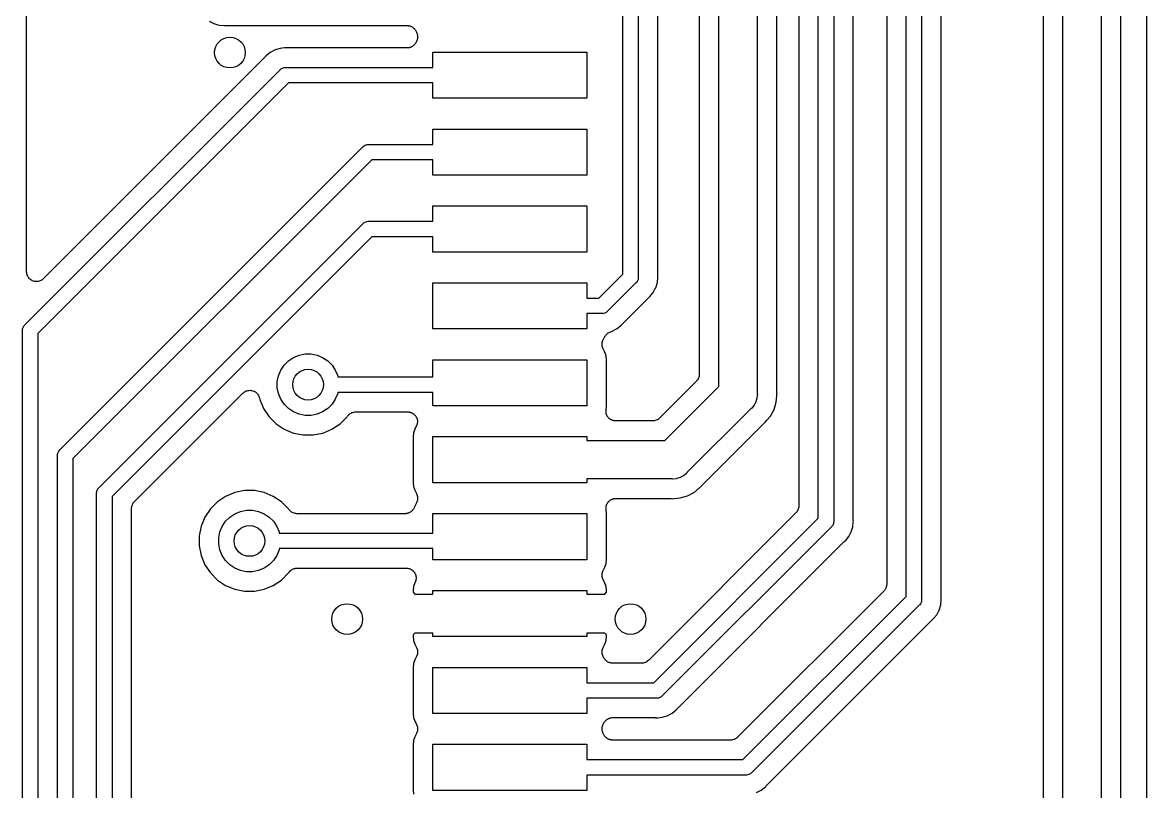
# Model space of a CAD drawing. Extents: x 49 to 143, y -158 to -38.
# Drawn here: x 128.24 to 142.85, y -102.06 to -92.06 of the extents above; entities that cross this region are included whole.
import ezdxf

# ---------------------------------------------------------------- set-up
doc = ezdxf.new("R2010")
doc.units = 0
doc.layers.add('BLACK', color=7, linetype='CONTINUOUS')

msp = doc.modelspace()

# ---------------------------------------------------------------- linework, layer by layer
at = {"layer": 'BLACK', "linetype": 'CONTINUOUS'}
for p, q in [((142.85, -38.2393), (142.85, -147.177)), ((142.261, -68.7447), (142.261, -126.15)), ((142.515, -126.131), (142.515, -68.7634)), ((141.761, -126.058), (141.761, -68.836)), ((141.507, -68.9938), (141.507, -116.2)), ((139.927, -73.0172), (139.927, -99.5631)), ((140.181, -99.5444), (140.181, -73.0359)), ((139.727, -99.5266), (139.727, -73.0537)), ((139.473, -73.2115), (139.473, -99.3688)), ((138.784, -76.9669), (138.784, -98.5471)), ((139.038, -98.5284), (139.038, -76.9856)), ((138.584, -98.5106), (138.584, -77.0034)), ((138.33, -77.1612), (138.33, -98.3528)), ((137.791, -77.5585), (137.791, -96.8887)), ((137.291, -96.7974), (137.291, -77.6498)), ((138.045, -96.87), (138.045, -77.5772)), ((137.037, -77.8076), (137.037, -96.6396)), ((136.244, -82.8089), (136.244, -95.3721)), ((136.498, -95.3534), (136.498, -82.8276)), ((136.044, -95.3356), (136.044, -82.8454)), ((128.295, -95.3068), (128.295, -89.9862)), ((130.668, -92.0458), (130.73, -92.0786)), ((130.73, -92.0786), (130.781, -92.0942)), ((130.781, -92.0942), (130.781, -92.0942)), ((130.781, -92.0942), (130.797, -92.0989)), ((130.797, -92.0989), (130.866, -92.1057)), ((130.866, -92.1057), (130.877, -92.1046)), ((130.877, -92.1046), (130.879, -92.1044)), ((130.879, -92.1044), (130.884, -92.1045)), ((130.884, -92.1045), (130.89, -92.104)), ((130.89, -92.104), (133.24, -92.104)), ((133.24, -92.104), (133.242, -92.104)), ((133.242, -92.104), (133.247, -92.1046)), ((133.247, -92.1046), (133.253, -92.1047)), ((133.253, -92.1047), (133.259, -92.106)), ((133.259, -92.106), (133.266, -92.1068)), ((133.266, -92.1068), (133.272, -92.1085)), ((133.272, -92.1085), (133.277, -92.1096)), ((133.277, -92.1096), (133.283, -92.1122)), ((133.283, -92.1122), (133.29, -92.1143)), ((133.29, -92.1143), (133.295, -92.117)), ((133.295, -92.117), (133.3, -92.1192)), ((133.3, -92.1192), (133.306, -92.1229)), ((133.306, -92.1229), (133.311, -92.1262)), ((133.311, -92.1262), (133.316, -92.1298)), ((133.316, -92.1298), (133.32, -92.133)), ((133.32, -92.133), (133.325, -92.1378)), ((133.325, -92.1378), (133.33, -92.1421)), ((133.33, -92.1421), (133.334, -92.1465)), ((133.334, -92.1465), (133.338, -92.1505)), ((133.338, -92.1505), (133.342, -92.1562)), ((133.342, -92.1562), (133.346, -92.1615)), ((133.346, -92.1615), (133.349, -92.1665)), ((133.349, -92.1665), (133.352, -92.1711)), ((133.352, -92.1711), (133.362, -92.1901)), ((133.362, -92.3099), (133.352, -92.3289)), ((133.362, -92.1901), (133.362, -92.1906)), ((133.362, -92.1906), (133.362, -92.1906)), ((133.362, -92.1906), (133.362, -92.1906)), ((133.362, -92.1906), (133.363, -92.1917)), ((133.366, -92.299), (133.362, -92.3099)), ((133.363, -92.1917), (133.367, -92.2026)), ((133.371, -92.2881), (133.366, -92.299)), ((133.367, -92.2026), (133.372, -92.2136)), ((133.374, -92.2754), (133.371, -92.287)), ((133.371, -92.287), (133.371, -92.2875)), ((133.371, -92.2875), (133.371, -92.2881)), ((133.372, -92.2136), (133.372, -92.2142)), ((133.372, -92.2142), (133.372, -92.2147)), ((133.372, -92.2147), (133.374, -92.2263)), ((133.374, -92.2263), (133.376, -92.2379)), ((133.376, -92.2639), (133.374, -92.2754)), ((133.376, -92.2379), (133.376, -92.2385)), ((133.376, -92.2385), (133.376, -92.2391)), ((133.376, -92.2391), (133.376, -92.2509)), ((133.376, -92.2509), (133.376, -92.2627)), ((133.376, -92.2627), (133.376, -92.2633)), ((133.376, -92.2633), (133.376, -92.2639)), ((131.461, -92.4542), (131.407, -92.4985)), ((131.523, -92.4214), (131.461, -92.4542)), ((131.59, -92.4011), (131.523, -92.4214)), ((131.648, -92.3954), (131.59, -92.4011)), ((131.659, -92.3943), (131.648, -92.3954)), ((131.648, -92.3954), (131.648, -92.3954)), ((131.67, -92.3954), (131.659, -92.3943)), ((131.676, -92.3954), (131.67, -92.3954)), ((131.681, -92.396), (131.676, -92.3954)), ((131.683, -92.396), (131.681, -92.396)), ((133.24, -92.396), (131.683, -92.396)), ((133.245, -92.3954), (133.24, -92.396)), ((133.251, -92.3955), (133.245, -92.3954)), ((133.258, -92.3942), (133.251, -92.3955)), ((133.264, -92.3936), (133.258, -92.3942)), ((133.27, -92.392), (133.264, -92.3936)), ((133.275, -92.3909), (133.27, -92.392)), ((133.282, -92.3884), (133.275, -92.3909)), ((133.288, -92.3864), (133.282, -92.3884)), ((133.293, -92.3838), (133.288, -92.3864)), ((133.298, -92.3817), (133.293, -92.3838)), ((133.304, -92.378), (133.298, -92.3817)), ((133.31, -92.3748), (133.304, -92.378)), ((133.314, -92.3712), (133.31, -92.3748)), ((133.319, -92.3681), (133.314, -92.3712)), ((133.324, -92.3634), (133.319, -92.3681)), ((133.329, -92.3591), (133.324, -92.3634)), ((133.333, -92.3548), (133.329, -92.3591)), ((133.337, -92.3508), (133.333, -92.3548)), ((133.341, -92.3452), (133.337, -92.3508)), ((133.345, -92.34), (133.341, -92.3452)), ((133.348, -92.3351), (133.345, -92.34)), ((133.351, -92.3304), (133.348, -92.3351)), ((133.352, -92.3289), (133.351, -92.3304)), ((133.575, -92.65), (133.575, -92.45)), ((133.575, -92.45), (135.575, -92.45)), ((135.575, -92.45), (135.575, -93.05)), ((131.392, -92.5164), (128.512, -95.3966)), ((131.395, -92.5123), (131.392, -92.5164)), ((131.399, -92.5085), (131.395, -92.5123)), ((131.4, -92.5072), (131.399, -92.5085)), ((131.407, -92.4985), (131.4, -92.5072)), ((128.274, -95.9938), (131.585, -92.6828)), ((131.585, -92.6828), (131.588, -92.6789)), ((131.588, -92.6789), (131.592, -92.6758)), ((131.592, -92.6758), (131.595, -92.6729)), ((131.592, -92.6758), (131.592, -92.6758)), ((131.595, -92.6729), (131.603, -92.6665)), ((131.603, -92.6665), (131.621, -92.6572)), ((131.621, -92.6572), (131.639, -92.6514)), ((131.639, -92.6514), (131.654, -92.65)), ((131.654, -92.65), (131.659, -92.6495)), ((131.654, -92.65), (131.654, -92.65)), ((131.659, -92.6495), (131.664, -92.65)), ((131.664, -92.65), (133.575, -92.65)), ((131.7, -92.85), (128.441, -96.1094)), ((133.575, -92.85), (131.7, -92.85)), ((133.575, -93.05), (133.575, -92.85)), ((135.575, -93.05), (133.575, -93.05)), ((133.575, -93.65), (133.575, -93.45)), ((133.575, -93.45), (135.575, -93.45)), ((135.575, -93.45), (135.575, -94.05)), ((128.73, -97.6188), (132.666, -93.6828)), ((132.666, -93.6828), (132.669, -93.6789)), ((132.669, -93.6789), (132.684, -93.6665)), ((132.684, -93.6665), (132.702, -93.6572)), ((132.702, -93.6572), (132.704, -93.6565)), ((132.704, -93.6565), (132.72, -93.6514)), ((132.72, -93.6514), (132.74, -93.6495)), ((132.74, -93.6495), (132.745, -93.65)), ((132.745, -93.65), (133.575, -93.65)), ((132.781, -93.85), (128.897, -97.7344)), ((133.575, -93.85), (132.781, -93.85)), ((133.575, -94.05), (133.575, -93.85)), ((135.575, -94.05), (133.575, -94.05)), ((133.575, -94.65), (133.575, -94.45)), ((133.575, -94.45), (135.575, -94.45)), ((135.575, -94.45), (135.575, -95.05)), ((132.684, -94.6665), (132.702, -94.6572)), ((132.702, -94.6572), (132.718, -94.6522)), ((132.718, -94.6522), (132.72, -94.6514)), ((132.72, -94.6514), (132.722, -94.6512)), ((132.722, -94.6512), (132.735, -94.65)), ((132.735, -94.65), (132.74, -94.6495)), ((132.735, -94.65), (132.735, -94.65)), ((132.74, -94.6495), (132.745, -94.65)), ((132.745, -94.65), (133.575, -94.65)), ((129.238, -98.1108), (132.666, -94.6828)), ((132.666, -94.6828), (132.669, -94.6789)), ((132.669, -94.6789), (132.684, -94.6665)), ((132.781, -94.85), (129.405, -98.2264)), ((133.575, -94.85), (132.781, -94.85)), ((133.575, -95.05), (133.575, -94.85)), ((135.575, -95.05), (133.575, -95.05)), ((128.296, -95.319), (128.295, -95.3068)), ((128.297, -95.331), (128.296, -95.319)), ((128.297, -95.3312), (128.297, -95.331)), ((128.297, -95.3314), (128.297, -95.3312)), ((128.301, -95.343), (128.297, -95.3314)), ((128.304, -95.3547), (128.301, -95.343)), ((128.305, -95.3549), (128.304, -95.3547)), ((128.305, -95.3552), (128.305, -95.3549)), ((128.31, -95.3658), (128.305, -95.3552)), ((128.316, -95.3767), (128.31, -95.3658)), ((128.316, -95.3768), (128.316, -95.3767)), ((128.316, -95.377), (128.316, -95.3768)), ((128.324, -95.3864), (128.316, -95.377)), ((128.332, -95.3959), (128.324, -95.3864)), ((128.332, -95.3961), (128.332, -95.3959)), ((128.332, -95.3963), (128.332, -95.3961)), ((128.341, -95.404), (128.332, -95.3963)), ((128.512, -95.3966), (128.511, -95.3975)), ((135.73, -95.65), (136.044, -95.3356)), ((136.243, -95.3966), (136.237, -95.4138)), ((136.244, -95.3819), (136.243, -95.3911)), ((136.243, -95.3911), (136.243, -95.3966)), ((136.244, -95.3721), (136.244, -95.377)), ((136.244, -95.377), (136.244, -95.3819)), ((136.244, -95.3819), (136.244, -95.3819)), ((136.493, -95.4464), (136.5, -95.377)), ((136.499, -95.3587), (136.498, -95.3534)), ((136.498, -95.3641), (136.499, -95.3587)), ((136.499, -95.3658), (136.498, -95.3641)), ((136.5, -95.377), (136.499, -95.3658)), ((128.351, -95.4118), (128.341, -95.404)), ((128.351, -95.4119), (128.351, -95.4118)), ((128.351, -95.4121), (128.351, -95.4119)), ((128.362, -95.4178), (128.351, -95.4121)), ((128.372, -95.4237), (128.362, -95.4178)), ((128.373, -95.4237), (128.372, -95.4237)), ((128.373, -95.4238), (128.373, -95.4237)), ((128.384, -95.4275), (128.373, -95.4238)), ((128.396, -95.4311), (128.384, -95.4275)), ((128.396, -95.4312), (128.396, -95.4311)), ((128.396, -95.4311), (128.396, -95.4311)), ((128.409, -95.4324), (128.396, -95.4312)), ((128.421, -95.4338), (128.409, -95.4324)), ((128.433, -95.4327), (128.421, -95.4338)), ((128.421, -95.4338), (128.421, -95.4337)), ((128.421, -95.4337), (128.421, -95.4338)), ((128.445, -95.4316), (128.433, -95.4327)), ((128.446, -95.4315), (128.445, -95.4316)), ((128.457, -95.4281), (128.446, -95.4315)), ((128.446, -95.4315), (128.446, -95.4315)), ((128.469, -95.4247), (128.457, -95.4281)), ((128.47, -95.4245), (128.469, -95.4246)), ((128.469, -95.4246), (128.469, -95.4247)), ((128.48, -95.4189), (128.47, -95.4245)), ((128.491, -95.4133), (128.48, -95.4189)), ((128.492, -95.413), (128.491, -95.4131)), ((128.491, -95.4131), (128.491, -95.4133)), ((128.501, -95.4054), (128.492, -95.413)), ((128.511, -95.3978), (128.501, -95.4054)), ((128.511, -95.3975), (128.511, -95.3975)), ((128.511, -95.3975), (128.511, -95.3975)), ((128.511, -95.3975), (128.511, -95.3978)), ((133.575, -96.05), (133.575, -95.45)), ((133.575, -95.45), (135.575, -95.45)), ((135.575, -95.45), (135.575, -95.65)), ((136.211, -95.4512), (135.845, -95.8172)), ((136.215, -95.4481), (136.211, -95.4512)), ((136.228, -95.4328), (136.215, -95.4481)), ((136.237, -95.4155), (136.228, -95.4328)), ((136.237, -95.4138), (136.237, -95.4155)), ((136.44, -95.5746), (136.461, -95.5341)), ((136.461, -95.5341), (136.473, -95.5131)), ((136.473, -95.5131), (136.493, -95.4464)), ((135.575, -95.65), (135.73, -95.65)), ((136.038, -95.9836), (136.378, -95.644)), ((136.378, -95.644), (136.379, -95.6428)), ((136.379, -95.6428), (136.383, -95.6394)), ((136.383, -95.6394), (136.387, -95.6357)), ((136.387, -95.6357), (136.396, -95.6285)), ((136.396, -95.6285), (136.44, -95.5746)), ((135.827, -95.8335), (135.809, -95.8428)), ((135.842, -95.8211), (135.827, -95.8335)), ((135.845, -95.8172), (135.842, -95.8211)), ((135.766, -95.85), (135.575, -95.85)), ((135.575, -95.85), (135.575, -96.05)), ((135.771, -95.8505), (135.766, -95.85)), ((135.776, -95.85), (135.771, -95.8505)), ((135.791, -95.8486), (135.776, -95.85)), ((135.776, -95.85), (135.776, -95.85)), ((135.809, -95.8428), (135.791, -95.8486)), ((128.241, -96.068), (128.242, -96.0484)), ((128.241, -96.0729), (128.241, -96.068)), ((128.241, -108.17), (128.241, -96.0729)), ((128.242, -96.0484), (128.248, -96.0295)), ((128.248, -96.0295), (128.257, -96.0122)), ((128.257, -96.0122), (128.265, -96.0028)), ((128.265, -96.0028), (128.27, -95.9969)), ((128.27, -95.9969), (128.274, -95.9938)), ((128.441, -96.1094), (128.441, -108.207)), ((135.575, -96.05), (133.575, -96.05)), ((135.819, -96.1353), (135.825, -96.1256)), ((135.825, -96.1256), (135.826, -96.1251)), ((135.826, -96.1246), (135.835, -96.1163)), ((135.826, -96.1251), (135.826, -96.1246)), ((135.835, -96.1163), (135.843, -96.1081)), ((135.843, -96.1081), (135.844, -96.1077)), ((135.844, -96.1073), (135.854, -96.1008)), ((135.844, -96.1077), (135.844, -96.1073)), ((135.854, -96.1008), (135.864, -96.0944)), ((135.864, -96.0941), (135.865, -96.0937)), ((135.864, -96.0944), (135.864, -96.0941)), ((135.865, -96.0937), (135.876, -96.0893)), ((135.876, -96.0893), (135.887, -96.0849)), ((135.887, -96.0849), (135.907, -96.0786)), ((135.907, -96.0786), (135.969, -96.0458)), ((135.969, -96.0458), (136.023, -96.0015)), ((136.023, -96.0015), (136.03, -95.9928)), ((136.03, -95.9928), (136.031, -95.9915)), ((136.031, -95.9915), (136.035, -95.9877)), ((136.035, -95.9877), (136.038, -95.9836)), ((135.774, -96.2361), (135.776, -96.2246)), ((135.774, -96.2367), (135.774, -96.2361)), ((135.774, -96.2373), (135.774, -96.2367)), ((135.774, -96.2491), (135.774, -96.2373)), ((135.774, -96.2609), (135.774, -96.2491)), ((135.774, -96.2615), (135.774, -96.2609)), ((135.774, -96.2621), (135.774, -96.2615)), ((135.776, -96.2737), (135.774, -96.2621)), ((135.776, -96.2246), (135.779, -96.213)), ((135.779, -96.2119), (135.784, -96.201)), ((135.779, -96.2125), (135.779, -96.2119)), ((135.779, -96.213), (135.779, -96.2125)), ((135.784, -96.201), (135.788, -96.1901)), ((135.788, -96.1901), (135.811, -96.1465)), ((135.811, -96.1465), (135.812, -96.1462)), ((135.812, -96.145), (135.819, -96.1353)), ((135.812, -96.1461), (135.812, -96.145)), ((135.812, -96.1462), (135.812, -96.1461)), ((135.812, -96.1462), (135.812, -96.1462)), ((131.764, -96.4195), (131.836, -96.3894)), ((131.836, -96.3894), (131.914, -96.374)), ((131.914, -96.374), (131.992, -96.374)), ((131.992, -96.374), (132.07, -96.3894)), ((132.07, -96.3894), (132.142, -96.4195)), ((135.778, -96.2853), (135.776, -96.2737)), ((135.778, -96.2858), (135.778, -96.2853)), ((135.778, -96.2864), (135.778, -96.2858)), ((135.783, -96.2973), (135.778, -96.2864)), ((135.787, -96.3083), (135.783, -96.2973)), ((135.788, -96.3094), (135.787, -96.3083)), ((135.788, -96.3099), (135.788, -96.3094)), ((135.788, -96.3094), (135.788, -96.3094)), ((135.788, -96.3094), (135.788, -96.3094)), ((135.811, -96.3523), (135.788, -96.3099)), ((135.825, -96.4002), (135.811, -96.3523)), ((135.831, -96.4562), (135.825, -96.4002)), ((131.599, -96.5845), (131.642, -96.519)), ((131.642, -96.519), (131.698, -96.4633)), ((131.698, -96.4633), (131.764, -96.4195)), ((132.142, -96.4195), (132.208, -96.4633)), ((132.208, -96.4633), (132.264, -96.519)), ((132.264, -96.519), (132.307, -96.5845)), ((133.575, -96.674), (133.575, -96.45)), ((133.575, -96.45), (135.575, -96.45)), ((135.575, -96.45), (135.575, -97.05)), ((135.831, -97.0438), (135.831, -96.4562)), ((131.553, -96.7346), (131.568, -96.6573)), ((131.568, -96.6573), (131.599, -96.5845)), ((132.307, -96.5845), (132.338, -96.6573)), ((132.338, -96.6573), (132.341, -96.674)), ((132.341, -96.674), (133.575, -96.674)), ((137.015, -96.7114), (137.007, -96.7204)), ((137.016, -96.7103), (137.015, -96.7108)), ((137.015, -96.7108), (137.015, -96.7114)), ((137.021, -96.7), (137.016, -96.7103)), ((137.027, -96.6897), (137.021, -96.7)), ((137.031, -96.6773), (137.027, -96.6884)), ((137.027, -96.6884), (137.027, -96.689)), ((137.027, -96.689), (137.027, -96.6897)), ((137.034, -96.666), (137.031, -96.6773)), ((137.036, -96.6531), (137.034, -96.6647)), ((137.034, -96.6647), (137.034, -96.6654)), ((137.034, -96.6654), (137.034, -96.666)), ((137.037, -96.6414), (137.036, -96.6531)), ((137.037, -96.6396), (137.037, -96.6401)), ((137.037, -96.6401), (137.037, -96.6401)), ((137.037, -96.6401), (137.037, -96.6401)), ((137.037, -96.6401), (137.037, -96.6414)), ((131.138, -96.8616), (131.149, -96.8561)), ((131.149, -96.8559), (131.161, -96.8525)), ((131.149, -96.856), (131.149, -96.8559)), ((131.149, -96.8561), (131.149, -96.856)), ((131.161, -96.8525), (131.173, -96.8491)), ((131.173, -96.849), (131.185, -96.8479)), ((131.173, -96.8491), (131.173, -96.849)), ((131.173, -96.849), (131.173, -96.849)), ((131.185, -96.8479), (131.197, -96.8468)), ((131.197, -96.8468), (131.197, -96.8468)), ((131.197, -96.8468), (131.198, -96.8468)), ((131.198, -96.8468), (131.21, -96.8481)), ((131.21, -96.8481), (131.222, -96.8494)), ((131.222, -96.8494), (131.222, -96.8494)), ((131.222, -96.8494), (131.222, -96.8495)), ((131.222, -96.8495), (131.234, -96.8532)), ((131.234, -96.8532), (131.246, -96.8567)), ((131.246, -96.8567), (131.246, -96.8568)), ((131.246, -96.8568), (131.246, -96.8569)), ((131.246, -96.8569), (131.257, -96.8627)), ((131.553, -96.8134), (131.553, -96.7346)), ((131.568, -96.8907), (131.553, -96.8134)), ((137, -96.7294), (136.52, -97.2088)), ((136.588, -97.5), (137.291, -96.7974)), ((137.007, -96.7204), (137, -96.7294)), ((129.696, -98.2944), (131.107, -96.884)), ((131.107, -96.8832), (131.108, -96.8831)), ((131.107, -96.884), (131.107, -96.8832)), ((131.108, -96.8827), (131.117, -96.8751)), ((131.108, -96.8831), (131.108, -96.8827)), ((131.108, -96.8831), (131.108, -96.8831)), ((131.117, -96.8751), (131.127, -96.8676)), ((131.127, -96.8673), (131.138, -96.8616)), ((131.127, -96.8675), (131.127, -96.8673)), ((131.127, -96.8676), (131.127, -96.8675)), ((131.257, -96.8627), (131.267, -96.8684)), ((131.267, -96.8684), (131.268, -96.8686)), ((131.268, -96.8686), (131.268, -96.8688)), ((131.268, -96.8688), (131.277, -96.8765)), ((131.277, -96.8765), (131.286, -96.8842)), ((131.286, -96.8842), (131.287, -96.8844)), ((131.287, -96.8844), (131.287, -96.8846)), ((131.287, -96.8846), (131.295, -96.8941)), ((131.295, -96.8941), (131.302, -96.9034)), ((131.302, -96.9034), (131.302, -96.9037)), ((131.302, -96.9037), (131.302, -96.9039)), ((131.302, -96.9039), (131.308, -96.9147)), ((131.308, -96.9147), (131.314, -96.9253)), ((131.314, -96.9253), (131.314, -96.9256)), ((131.314, -96.9256), (131.314, -96.9258)), ((131.314, -96.9258), (131.317, -96.9374)), ((131.317, -96.9374), (131.321, -96.949)), ((131.321, -96.949), (131.324, -96.9648)), ((131.324, -96.9648), (131.373, -97.0838)), ((131.599, -96.9635), (131.568, -96.8907)), ((131.642, -97.029), (131.599, -96.9635)), ((132.307, -96.9635), (132.264, -97.029)), ((132.338, -96.8907), (132.307, -96.9635)), ((132.341, -96.874), (132.338, -96.8907)), ((133.575, -96.874), (132.341, -96.874)), ((133.575, -97.05), (133.575, -96.874)), ((137.773, -96.9971), (137.75, -97.0406)), ((137.787, -96.95), (137.773, -96.9971)), ((137.791, -96.9133), (137.787, -96.95)), ((137.791, -96.8887), (137.792, -96.901)), ((137.792, -96.901), (137.791, -96.9133)), ((137.791, -96.9133), (137.791, -96.9133)), ((138.009, -97.0948), (138.038, -96.9998)), ((138.038, -96.9998), (138.046, -96.9196)), ((138.046, -96.8753), (138.045, -96.87)), ((138.045, -96.8807), (138.046, -96.8753)), ((138.046, -96.8825), (138.045, -96.8807)), ((138.047, -96.901), (138.046, -96.8825)), ((138.046, -96.9195), (138.047, -96.901)), ((138.046, -96.9196), (138.046, -96.9195)), ((131.373, -97.0838), (131.445, -97.1909)), ((131.698, -97.0847), (131.642, -97.029)), ((131.764, -97.1285), (131.698, -97.0847)), ((131.836, -97.1586), (131.764, -97.1285)), ((132.142, -97.1285), (132.07, -97.1586)), ((132.208, -97.0847), (132.142, -97.1285)), ((132.264, -97.029), (132.208, -97.0847)), ((132.491, -97.1567), (132.501, -97.1492)), ((132.501, -97.1489), (132.502, -97.1485)), ((132.501, -97.1492), (132.501, -97.1489)), ((132.502, -97.1485), (132.512, -97.1431)), ((132.512, -97.1431), (132.523, -97.1376)), ((132.523, -97.1374), (132.524, -97.1371)), ((132.523, -97.1376), (132.523, -97.1374)), ((132.524, -97.1371), (132.535, -97.1338)), ((132.535, -97.1338), (132.546, -97.1304)), ((132.546, -97.1304), (132.547, -97.1304)), ((132.547, -97.1302), (132.559, -97.1292)), ((132.547, -97.1304), (132.547, -97.1302)), ((132.559, -97.1292), (132.571, -97.128)), ((132.571, -97.128), (133.247, -97.128)), ((133.247, -97.128), (133.249, -97.128)), ((133.249, -97.128), (133.255, -97.1287)), ((133.255, -97.1287), (133.261, -97.1287)), ((133.261, -97.1287), (133.267, -97.13)), ((133.267, -97.13), (133.274, -97.1308)), ((133.274, -97.1308), (133.279, -97.1326)), ((133.279, -97.1326), (133.285, -97.1338)), ((133.285, -97.1338), (133.291, -97.1363)), ((133.291, -97.1363), (133.297, -97.1383)), ((133.297, -97.1383), (133.302, -97.1411)), ((133.302, -97.1411), (133.308, -97.1434)), ((133.308, -97.1434), (133.313, -97.1471)), ((133.313, -97.1471), (133.319, -97.1502)), ((135.575, -97.05), (133.575, -97.05)), ((135.824, -97.1181), (135.825, -97.1123)), ((135.825, -97.1247), (135.824, -97.1181)), ((135.825, -97.1066), (135.831, -97.0438)), ((135.825, -97.1123), (135.825, -97.1066)), ((135.825, -97.1313), (135.825, -97.1247)), ((135.826, -97.137), (135.825, -97.1313)), ((135.826, -97.1428), (135.826, -97.137)), ((135.828, -97.1492), (135.826, -97.1428)), ((135.829, -97.1557), (135.828, -97.1492)), ((137.709, -97.0865), (136.877, -97.9181)), ((137.719, -97.0786), (137.709, -97.0865)), ((137.75, -97.0406), (137.719, -97.0786)), ((137.962, -97.1824), (138.009, -97.0948)), ((131.445, -97.1909), (131.536, -97.282)), ((131.536, -97.282), (131.643, -97.3536)), ((131.914, -97.174), (131.836, -97.1586)), ((131.992, -97.174), (131.914, -97.174)), ((132.07, -97.1586), (131.992, -97.174)), ((132.263, -97.3536), (132.37, -97.282)), ((132.37, -97.282), (132.461, -97.1909)), ((132.461, -97.1909), (132.465, -97.1844)), ((132.465, -97.1844), (132.466, -97.184)), ((132.466, -97.183), (132.474, -97.1739)), ((132.466, -97.184), (132.466, -97.183)), ((132.466, -97.184), (132.466, -97.184)), ((132.466, -97.184), (132.466, -97.184)), ((132.474, -97.1739), (132.481, -97.1649)), ((132.481, -97.1649), (132.482, -97.1645)), ((132.482, -97.164), (132.491, -97.1567)), ((132.482, -97.1645), (132.482, -97.164)), ((133.319, -97.1502), (133.323, -97.154)), ((133.323, -97.154), (133.328, -97.1573)), ((133.328, -97.1573), (133.333, -97.162)), ((133.333, -97.162), (133.338, -97.1661)), ((133.338, -97.1661), (133.342, -97.1707)), ((133.342, -97.1707), (133.346, -97.1749)), ((133.346, -97.1749), (133.349, -97.1804)), ((133.349, -97.1804), (133.353, -97.1855)), ((133.353, -97.1855), (133.356, -97.1907)), ((133.356, -97.1907), (133.359, -97.1956)), ((133.359, -97.1956), (133.362, -97.2017)), ((133.362, -97.2017), (133.365, -97.2074)), ((133.365, -97.2074), (133.367, -97.2131)), ((133.369, -97.292), (133.366, -97.298)), ((133.367, -97.2131), (133.369, -97.2186)), ((133.369, -97.2186), (133.37, -97.225)), ((133.37, -97.2862), (133.369, -97.292)), ((133.37, -97.225), (133.372, -97.2312)), ((133.372, -97.2805), (133.37, -97.2862)), ((133.372, -97.2312), (133.373, -97.2371)), ((133.374, -97.2677), (133.372, -97.2741)), ((133.372, -97.2741), (133.372, -97.2805)), ((133.373, -97.2371), (133.374, -97.2429)), ((133.374, -97.2429), (133.374, -97.2494)), ((133.374, -97.2494), (133.374, -97.2559)), ((133.374, -97.2559), (133.374, -97.2618)), ((133.374, -97.2618), (133.374, -97.2677)), ((135.832, -97.161), (135.829, -97.1557)), ((135.833, -97.1666), (135.832, -97.161)), ((135.836, -97.1724), (135.833, -97.1666)), ((135.839, -97.1786), (135.836, -97.1724)), ((135.842, -97.1834), (135.839, -97.1786)), ((135.845, -97.1885), (135.842, -97.1834)), ((135.849, -97.1937), (135.845, -97.1885)), ((135.853, -97.1992), (135.849, -97.1937)), ((135.857, -97.2033), (135.853, -97.1992)), ((135.86, -97.2079), (135.857, -97.2033)), ((135.865, -97.2121), (135.86, -97.2079)), ((135.87, -97.2168), (135.865, -97.2121)), ((135.875, -97.2201), (135.87, -97.2168)), ((135.879, -97.2238), (135.875, -97.2201)), ((135.885, -97.227), (135.879, -97.2238)), ((135.891, -97.2307), (135.885, -97.227)), ((135.896, -97.2329), (135.891, -97.2307)), ((135.901, -97.2357), (135.896, -97.2329)), ((135.907, -97.2377), (135.901, -97.2357)), ((135.913, -97.2403), (135.907, -97.2377)), ((135.919, -97.2415), (135.913, -97.2403)), ((135.925, -97.2432), (135.919, -97.2415)), ((135.931, -97.244), (135.925, -97.2432)), ((135.938, -97.2453), (135.931, -97.244)), ((135.944, -97.2453), (135.938, -97.2453)), ((135.949, -97.246), (135.944, -97.2453)), ((135.951, -97.246), (135.949, -97.246)), ((136.431, -97.246), (135.951, -97.246)), ((136.442, -97.2449), (136.431, -97.246)), ((136.454, -97.2438), (136.442, -97.2449)), ((136.455, -97.2436), (136.454, -97.2438)), ((136.466, -97.2402), (136.455, -97.2436)), ((136.455, -97.2436), (136.455, -97.2436)), ((136.478, -97.2369), (136.466, -97.2402)), ((136.479, -97.2364), (136.478, -97.2366)), ((136.478, -97.2366), (136.478, -97.2369)), ((136.489, -97.2309), (136.479, -97.2364)), ((136.5, -97.2255), (136.489, -97.2309)), ((136.501, -97.2248), (136.5, -97.2251)), ((136.5, -97.2251), (136.5, -97.2255)), ((136.51, -97.2174), (136.501, -97.2248)), ((136.519, -97.21), (136.51, -97.2174)), ((136.52, -97.2091), (136.519, -97.21)), ((136.52, -97.2088), (136.52, -97.2091)), ((136.52, -97.2091), (136.52, -97.2091)), ((136.52, -97.2091), (136.52, -97.2091)), ((137.07, -98.0845), (137.875, -97.2793)), ((137.875, -97.2793), (137.877, -97.2781)), ((137.877, -97.2781), (137.881, -97.2747)), ((137.881, -97.2747), (137.885, -97.2709)), ((137.885, -97.2709), (137.899, -97.2591)), ((137.899, -97.2591), (137.917, -97.2371)), ((137.917, -97.2371), (137.962, -97.1824)), ((137.917, -97.2371), (137.917, -97.2371)), ((131.643, -97.3536), (131.762, -97.4029)), ((131.762, -97.4029), (131.889, -97.428)), ((131.889, -97.428), (132.017, -97.428)), ((132.017, -97.428), (132.144, -97.4029)), ((132.144, -97.4029), (132.263, -97.3536)), ((133.325, -97.4002), (133.319, -97.4562)), ((133.339, -97.3523), (133.325, -97.4002)), ((133.359, -97.3149), (133.339, -97.3523)), ((133.361, -97.3094), (133.359, -97.3149)), ((133.364, -97.3042), (133.361, -97.3094)), ((133.366, -97.298), (133.364, -97.3042)), ((133.319, -97.4562), (133.319, -98.0438)), ((133.575, -98.05), (133.575, -97.45)), ((133.575, -97.45), (135.575, -97.45)), ((135.575, -97.45), (135.575, -97.5)), ((135.575, -97.5), (136.588, -97.5)), ((128.697, -97.6881), (128.698, -97.6734)), ((128.697, -97.693), (128.697, -97.6881)), ((128.697, -97.6881), (128.697, -97.6881)), ((128.697, -97.6979), (128.697, -97.693)), ((128.697, -108.28), (128.697, -97.6979)), ((128.698, -97.6734), (128.699, -97.6718)), ((128.699, -97.6718), (128.701, -97.665)), ((128.701, -97.665), (128.704, -97.6545)), ((128.704, -97.6545), (128.713, -97.6372)), ((128.713, -97.6372), (128.726, -97.6219)), ((128.726, -97.6219), (128.73, -97.6188)), ((128.897, -97.7344), (128.897, -108.316)), ((136.68, -98), (135.575, -98)), ((135.575, -98), (135.575, -98.05)), ((136.692, -98.0012), (136.68, -98)), ((136.741, -97.9964), (136.692, -98.0012)), ((136.743, -97.9958), (136.741, -97.9964)), ((136.788, -97.9821), (136.743, -97.9958)), ((136.832, -97.9589), (136.788, -97.9821)), ((136.87, -97.9276), (136.832, -97.9589)), ((136.877, -97.9181), (136.87, -97.9276)), ((129.205, -98.1801), (129.206, -98.1656)), ((129.206, -98.1654), (129.209, -98.1583)), ((129.206, -98.1656), (129.206, -98.1654)), ((129.209, -98.1583), (129.212, -98.1465)), ((129.212, -98.1465), (129.221, -98.1292)), ((129.221, -98.1292), (129.234, -98.1139)), ((129.234, -98.1139), (129.238, -98.1108)), ((131.127, -98.152), (131, -98.1771)), ((131.255, -98.152), (131.127, -98.152)), ((131.382, -98.1771), (131.255, -98.152)), ((133.319, -98.0438), (133.325, -98.0998)), ((133.325, -98.0998), (133.339, -98.1477)), ((133.339, -98.1477), (133.362, -98.1901)), ((135.575, -98.05), (133.575, -98.05)), ((136.886, -98.2179), (136.973, -98.1711)), ((136.973, -98.1711), (137.05, -98.1081)), ((137.05, -98.1081), (137.062, -98.0937)), ((137.062, -98.0937), (137.063, -98.0923)), ((137.063, -98.0923), (137.067, -98.0886)), ((137.067, -98.0886), (137.07, -98.0845)), ((129.205, -98.185), (129.205, -98.1801)), ((129.205, -98.1801), (129.205, -98.1801)), ((129.205, -98.1899), (129.205, -98.185)), ((129.205, -108.338), (129.205, -98.1899)), ((129.405, -98.2264), (129.405, -108.374)), ((129.675, -98.3239), (129.68, -98.3136)), ((129.68, -98.3136), (129.681, -98.3131)), ((129.681, -98.3125), (129.689, -98.3035)), ((129.681, -98.3131), (129.681, -98.3125)), ((129.689, -98.3035), (129.696, -98.2944)), ((130.774, -98.298), (130.683, -98.3891)), ((130.881, -98.2264), (130.774, -98.298)), ((131, -98.1771), (130.881, -98.2264)), ((131.501, -98.2264), (131.382, -98.1771)), ((131.608, -98.298), (131.501, -98.2264)), ((131.699, -98.3891), (131.608, -98.298)), ((133.362, -98.3099), (133.339, -98.3523)), ((133.362, -98.1901), (133.362, -98.1906)), ((133.362, -98.1906), (133.362, -98.1906)), ((133.362, -98.1906), (133.362, -98.1906)), ((133.362, -98.1906), (133.363, -98.1917)), ((133.366, -98.299), (133.362, -98.3099)), ((133.363, -98.1917), (133.367, -98.2027)), ((133.371, -98.2881), (133.366, -98.299)), ((133.367, -98.2027), (133.372, -98.2136)), ((133.374, -98.2754), (133.371, -98.287)), ((133.371, -98.287), (133.371, -98.2875)), ((133.371, -98.2875), (133.371, -98.2881)), ((133.372, -98.2136), (133.372, -98.2142)), ((133.372, -98.2142), (133.372, -98.2147)), ((133.372, -98.2147), (133.374, -98.2264)), ((133.374, -98.2264), (133.376, -98.2379)), ((133.376, -98.2639), (133.374, -98.2754)), ((133.376, -98.2379), (133.376, -98.2385)), ((133.376, -98.2385), (133.376, -98.2391)), ((133.376, -98.2391), (133.376, -98.2509)), ((133.376, -98.2509), (133.376, -98.2627)), ((133.376, -98.2627), (133.376, -98.2633)), ((133.376, -98.2633), (133.376, -98.2639)), ((135.84, -98.3199), (135.843, -98.3151)), ((135.843, -98.3151), (135.846, -98.31)), ((135.846, -98.31), (135.85, -98.3049)), ((135.85, -98.3049), (135.854, -98.2994)), ((135.854, -98.2994), (135.858, -98.2954)), ((135.858, -98.2954), (135.862, -98.2909)), ((135.862, -98.2909), (135.867, -98.2867)), ((135.867, -98.2867), (135.871, -98.2821)), ((135.871, -98.2821), (135.876, -98.2789)), ((135.876, -98.2789), (135.881, -98.2752)), ((135.881, -98.2752), (135.887, -98.2721)), ((135.887, -98.2721), (135.892, -98.2685)), ((135.892, -98.2685), (135.898, -98.2663)), ((135.898, -98.2663), (135.903, -98.2636)), ((135.903, -98.2636), (135.909, -98.2617)), ((135.909, -98.2617), (135.915, -98.2592)), ((135.915, -98.2592), (135.921, -98.2581)), ((135.921, -98.2581), (135.926, -98.2564)), ((135.926, -98.2564), (135.933, -98.2558)), ((135.933, -98.2558), (135.939, -98.2545)), ((135.939, -98.2545), (135.945, -98.2546)), ((135.945, -98.2546), (135.951, -98.254)), ((135.951, -98.254), (136.661, -98.254)), ((136.661, -98.254), (136.663, -98.254)), ((136.663, -98.254), (136.668, -98.2546)), ((136.668, -98.2546), (136.673, -98.2546)), ((136.673, -98.2546), (136.692, -98.2564)), ((136.692, -98.2564), (136.711, -98.2546)), ((136.711, -98.2546), (136.791, -98.2467)), ((136.711, -98.2546), (136.711, -98.2546)), ((136.791, -98.2467), (136.886, -98.2179)), ((129.659, -98.3825), (129.66, -98.3708)), ((129.659, -98.3838), (129.659, -98.3825)), ((129.659, -98.3838), (129.659, -98.3838)), ((129.659, -98.3838), (129.659, -98.3838)), ((129.659, -98.3842), (129.659, -98.3838)), ((129.659, -108.355), (129.659, -98.3842)), ((129.66, -98.3708), (129.662, -98.3591)), ((129.662, -98.3578), (129.665, -98.3465)), ((129.662, -98.3585), (129.662, -98.3578)), ((129.662, -98.3591), (129.662, -98.3585)), ((129.665, -98.3465), (129.669, -98.3354)), ((129.669, -98.3342), (129.675, -98.3239)), ((129.669, -98.3348), (129.669, -98.3342)), ((129.669, -98.3354), (129.669, -98.3348)), ((130.683, -98.3891), (130.611, -98.4962)), ((130.936, -98.4953), (131.002, -98.4515)), ((131.002, -98.4515), (131.074, -98.4214)), ((131.074, -98.4214), (131.152, -98.406)), ((131.152, -98.406), (131.23, -98.406)), ((131.23, -98.406), (131.308, -98.4214)), ((131.308, -98.4214), (131.38, -98.4515)), ((131.38, -98.4515), (131.446, -98.4953)), ((131.703, -98.3956), (131.699, -98.3891)), ((131.711, -98.4047), (131.703, -98.3956)), ((131.718, -98.4139), (131.711, -98.4047)), ((131.719, -98.4142), (131.718, -98.4139)), ((131.719, -98.4147), (131.719, -98.4142)), ((131.728, -98.4222), (131.719, -98.4147)), ((131.737, -98.4298), (131.728, -98.4222)), ((131.738, -98.4301), (131.737, -98.4298)), ((131.738, -98.4305), (131.738, -98.4301)), ((131.749, -98.4361), (131.738, -98.4305)), ((131.759, -98.4417), (131.749, -98.4361)), ((131.759, -98.4419), (131.759, -98.4417)), ((131.76, -98.4422), (131.759, -98.4419)), ((131.771, -98.4457), (131.76, -98.4422)), ((131.783, -98.4492), (131.771, -98.4457)), ((131.783, -98.4493), (131.783, -98.4492)), ((131.784, -98.4495), (131.783, -98.4493)), ((131.795, -98.4507), (131.784, -98.4495)), ((131.807, -98.452), (131.795, -98.4507)), ((131.808, -98.452), (131.807, -98.452)), ((131.809, -98.452), (131.808, -98.452)), ((131.808, -98.452), (131.808, -98.452)), ((131.808, -98.452), (131.808, -98.452)), ((133.215, -98.452), (131.809, -98.452)), ((133.22, -98.4514), (133.215, -98.452)), ((133.226, -98.4515), (133.22, -98.4514)), ((133.233, -98.4502), (133.226, -98.4515)), ((133.239, -98.4496), (133.233, -98.4502)), ((133.245, -98.4479), (133.239, -98.4496)), ((133.25, -98.4469), (133.245, -98.4479)), ((133.257, -98.4444), (133.25, -98.4469)), ((133.263, -98.4424), (133.257, -98.4444)), ((133.268, -98.4397), (133.263, -98.4424)), ((133.273, -98.4376), (133.268, -98.4397)), ((133.279, -98.4339), (133.273, -98.4376)), ((133.285, -98.4308), (133.279, -98.4339)), ((133.289, -98.4272), (133.285, -98.4308)), ((133.294, -98.4241), (133.289, -98.4272)), ((133.299, -98.4194), (133.294, -98.4241)), ((133.304, -98.4151), (133.299, -98.4194)), ((133.308, -98.4107), (133.304, -98.4151)), ((133.312, -98.4068), (133.308, -98.4107)), ((133.316, -98.4012), (133.312, -98.4068)), ((133.32, -98.396), (133.316, -98.4012)), ((133.323, -98.391), (133.32, -98.396)), ((133.326, -98.3863), (133.323, -98.391)), ((133.329, -98.3801), (133.326, -98.3863)), ((133.332, -98.3742), (133.329, -98.3801)), ((133.334, -98.3688), (133.332, -98.3742)), ((133.336, -98.3636), (133.334, -98.3688)), ((133.339, -98.3523), (133.336, -98.3619)), ((133.336, -98.3619), (133.336, -98.3636)), ((133.575, -98.706), (133.575, -98.45)), ((133.575, -98.45), (135.575, -98.45)), ((135.575, -98.45), (135.575, -99.05)), ((135.824, -98.3801), (135.825, -98.3735)), ((135.825, -98.3859), (135.824, -98.3801)), ((135.824, -98.3917), (135.825, -98.3859)), ((135.825, -98.3934), (135.824, -98.3917)), ((135.825, -98.3669), (135.826, -98.3612)), ((135.825, -98.3735), (135.825, -98.3669)), ((135.831, -98.4562), (135.825, -98.3934)), ((135.826, -98.3612), (135.827, -98.3555)), ((135.827, -98.3555), (135.829, -98.3491)), ((135.829, -98.3491), (135.83, -98.3427)), ((135.83, -98.3427), (135.832, -98.3373)), ((135.831, -99.0438), (135.831, -98.4562)), ((135.832, -98.3373), (135.834, -98.3318)), ((135.834, -98.3318), (135.837, -98.326)), ((135.837, -98.326), (135.84, -98.3199)), ((138.293, -98.4426), (136.377, -100.359)), ((138.3, -98.4335), (138.293, -98.4426)), ((138.308, -98.4245), (138.3, -98.4335)), ((138.309, -98.4234), (138.308, -98.4239)), ((138.308, -98.4239), (138.308, -98.4245)), ((138.314, -98.4131), (138.309, -98.4234)), ((138.32, -98.4028), (138.314, -98.4131)), ((138.324, -98.3904), (138.32, -98.4016)), ((138.32, -98.4016), (138.32, -98.4022)), ((138.32, -98.4022), (138.32, -98.4028)), ((138.327, -98.3792), (138.324, -98.3904)), ((138.329, -98.3662), (138.327, -98.3779)), ((138.327, -98.3779), (138.327, -98.3785)), ((138.327, -98.3785), (138.327, -98.3792)), ((138.33, -98.3545), (138.329, -98.3662)), ((138.33, -98.3528), (138.33, -98.3532)), ((138.33, -98.3532), (138.33, -98.3532)), ((138.33, -98.3532), (138.33, -98.3532)), ((138.33, -98.3532), (138.33, -98.3545)), ((130.611, -98.4962), (130.562, -98.6152)), ((130.837, -98.6165), (130.88, -98.551)), ((130.88, -98.551), (130.936, -98.4953)), ((131.446, -98.4953), (131.502, -98.551)), ((131.502, -98.551), (131.545, -98.6165)), ((136.445, -100.65), (138.584, -98.5106)), ((138.768, -98.6078), (138.762, -98.615)), ((138.777, -98.5905), (138.768, -98.6078)), ((138.781, -98.5774), (138.777, -98.5905)), ((138.783, -98.5716), (138.781, -98.5774)), ((138.784, -98.5569), (138.783, -98.5651)), ((138.783, -98.5651), (138.783, -98.5716)), ((138.784, -98.5471), (138.784, -98.552)), ((138.784, -98.552), (138.784, -98.5569)), ((138.784, -98.5569), (138.784, -98.5569)), ((139.033, -98.6214), (139.039, -98.5632)), ((139.039, -98.5337), (139.038, -98.5284)), ((139.038, -98.5391), (139.039, -98.5337)), ((139.039, -98.5408), (139.038, -98.5391)), ((139.04, -98.552), (139.039, -98.5408)), ((139.039, -98.5632), (139.04, -98.552)), ((139.039, -98.5632), (139.039, -98.5632)), ((130.562, -98.6152), (130.537, -98.7416)), ((130.537, -98.7416), (130.537, -98.8704)), ((130.791, -98.7666), (130.806, -98.6893)), ((130.806, -98.6893), (130.837, -98.6165)), ((131.545, -98.6165), (131.576, -98.6893)), ((131.576, -98.6893), (131.579, -98.706)), ((131.579, -98.706), (133.575, -98.706)), ((138.751, -98.6262), (136.56, -100.817)), ((138.755, -98.6231), (138.751, -98.6262)), ((138.758, -98.6192), (138.755, -98.6231)), ((138.762, -98.615), (138.758, -98.6192)), ((138.758, -98.6192), (138.758, -98.6192)), ((138.936, -98.8035), (138.98, -98.7496)), ((138.98, -98.7496), (139.013, -98.6881)), ((139.013, -98.6881), (139.033, -98.6214)), ((130.537, -98.8704), (130.562, -98.9968)), ((130.791, -98.8454), (130.791, -98.7666)), ((130.806, -98.9227), (130.791, -98.8454)), ((136.753, -100.984), (138.918, -98.819)), ((138.918, -98.819), (138.919, -98.8178)), ((138.919, -98.8178), (138.923, -98.8144)), ((138.923, -98.8144), (138.927, -98.8107)), ((138.927, -98.8107), (138.936, -98.8035)), ((130.562, -98.9968), (130.611, -99.1158)), ((130.837, -98.9955), (130.806, -98.9227)), ((130.88, -99.061), (130.837, -98.9955)), ((131.545, -98.9955), (131.502, -99.061)), ((131.576, -98.9227), (131.545, -98.9955)), ((131.579, -98.906), (131.576, -98.9227)), ((133.575, -98.906), (131.579, -98.906)), ((133.575, -99.05), (133.575, -98.906)), ((135.825, -99.0998), (135.831, -99.0438)), ((130.611, -99.1158), (130.683, -99.2229)), ((130.936, -99.1167), (130.88, -99.061)), ((131.002, -99.1605), (130.936, -99.1167)), ((131.074, -99.1906), (131.002, -99.1605)), ((131.152, -99.206), (131.074, -99.1906)), ((131.308, -99.1906), (131.23, -99.206)), ((131.38, -99.1605), (131.308, -99.1906)), ((131.446, -99.1167), (131.38, -99.1605)), ((131.502, -99.061), (131.446, -99.1167)), ((131.72, -99.196), (131.729, -99.1887)), ((131.729, -99.1887), (131.739, -99.1812)), ((131.739, -99.1809), (131.74, -99.1805)), ((131.739, -99.1812), (131.739, -99.1809)), ((131.74, -99.1805), (131.75, -99.1751)), ((131.75, -99.1751), (131.761, -99.1696)), ((131.761, -99.1694), (131.762, -99.1691)), ((131.761, -99.1696), (131.761, -99.1694)), ((131.762, -99.1691), (131.773, -99.1658)), ((131.773, -99.1658), (131.784, -99.1624)), ((131.784, -99.1624), (131.785, -99.1624)), ((131.785, -99.1622), (131.797, -99.1612)), ((131.785, -99.1624), (131.785, -99.1622)), ((131.797, -99.1612), (131.809, -99.16)), ((131.809, -99.16), (133.23, -99.16)), ((133.23, -99.16), (133.232, -99.16)), ((133.232, -99.16), (133.238, -99.1607)), ((133.238, -99.1607), (133.244, -99.1607)), ((133.244, -99.1607), (133.25, -99.162)), ((133.25, -99.162), (133.257, -99.1628)), ((133.257, -99.1628), (133.262, -99.1646)), ((133.262, -99.1646), (133.268, -99.1658)), ((133.268, -99.1658), (133.274, -99.1683)), ((133.274, -99.1683), (133.28, -99.1703)), ((133.28, -99.1703), (133.285, -99.1731)), ((133.285, -99.1731), (133.291, -99.1754)), ((133.291, -99.1754), (133.296, -99.1791)), ((133.296, -99.1791), (133.302, -99.1822)), ((133.302, -99.1822), (133.306, -99.186)), ((133.306, -99.186), (133.311, -99.1893)), ((133.311, -99.1893), (133.316, -99.194)), ((133.316, -99.194), (133.321, -99.1981)), ((135.575, -99.05), (133.575, -99.05)), ((135.784, -99.201), (135.788, -99.1901)), ((135.788, -99.1901), (135.811, -99.1477)), ((135.811, -99.1477), (135.825, -99.0998)), ((130.683, -99.2229), (130.774, -99.314)), ((130.774, -99.314), (130.881, -99.3856)), ((131.23, -99.206), (131.152, -99.206)), ((131.501, -99.3856), (131.608, -99.314)), ((131.608, -99.314), (131.699, -99.2229)), ((131.699, -99.2229), (131.703, -99.2164)), ((131.703, -99.2164), (131.704, -99.216)), ((131.704, -99.215), (131.712, -99.2059)), ((131.704, -99.216), (131.704, -99.215)), ((131.704, -99.216), (131.704, -99.216)), ((131.704, -99.216), (131.704, -99.216)), ((131.712, -99.2059), (131.719, -99.1969)), ((131.719, -99.1969), (131.72, -99.1965)), ((131.72, -99.1965), (131.72, -99.196)), ((133.321, -99.1981), (133.325, -99.2027)), ((133.325, -99.2027), (133.329, -99.2069)), ((133.329, -99.2069), (133.332, -99.2124)), ((133.332, -99.2124), (133.336, -99.2175)), ((133.336, -99.2175), (133.339, -99.2227)), ((133.339, -99.2227), (133.342, -99.2276)), ((133.342, -99.2276), (133.345, -99.2336)), ((133.347, -99.3362), (133.344, -99.3414)), ((133.345, -99.2336), (133.348, -99.2394)), ((133.349, -99.33), (133.347, -99.3362)), ((133.348, -99.2394), (133.35, -99.2451)), ((133.352, -99.324), (133.349, -99.33)), ((133.35, -99.2451), (133.352, -99.2506)), ((133.352, -99.2506), (133.353, -99.257)), ((133.353, -99.3182), (133.352, -99.324)), ((133.353, -99.257), (133.355, -99.2632)), ((133.355, -99.3125), (133.353, -99.3182)), ((133.355, -99.2632), (133.355, -99.2691)), ((133.355, -99.2691), (133.357, -99.2749)), ((133.356, -99.2997), (133.355, -99.3061)), ((133.355, -99.3061), (133.355, -99.3125)), ((133.357, -99.2879), (133.356, -99.2938)), ((133.356, -99.2938), (133.356, -99.2997)), ((133.357, -99.2749), (133.357, -99.2814)), ((133.357, -99.2814), (133.357, -99.2879)), ((135.774, -99.2361), (135.776, -99.2245)), ((135.774, -99.2367), (135.774, -99.2361)), ((135.774, -99.2373), (135.774, -99.2367)), ((135.774, -99.2491), (135.774, -99.2373)), ((135.774, -99.2609), (135.774, -99.2491)), ((135.774, -99.2615), (135.774, -99.2609)), ((135.774, -99.2621), (135.774, -99.2615)), ((135.776, -99.2737), (135.774, -99.2621)), ((135.776, -99.2245), (135.779, -99.213)), ((135.778, -99.2853), (135.776, -99.2737)), ((135.778, -99.2858), (135.778, -99.2853)), ((135.778, -99.2864), (135.778, -99.2858)), ((135.783, -99.2974), (135.778, -99.2864)), ((135.779, -99.2119), (135.784, -99.201)), ((135.779, -99.2125), (135.779, -99.2119)), ((135.779, -99.213), (135.779, -99.2125)), ((135.787, -99.3083), (135.783, -99.2974)), ((135.788, -99.3093), (135.787, -99.3083)), ((135.788, -99.3094), (135.788, -99.3093)), ((135.788, -99.3099), (135.788, -99.3094)), ((135.788, -99.3094), (135.788, -99.3094)), ((135.811, -99.3523), (135.788, -99.3099)), ((130.881, -99.3856), (131, -99.4349)), ((131, -99.4349), (131.127, -99.46)), ((131.127, -99.46), (131.255, -99.46)), ((131.255, -99.46), (131.382, -99.4349)), ((131.382, -99.4349), (131.501, -99.3856)), ((133.325, -99.4002), (133.319, -99.4547)), ((133.319, -99.4547), (133.32, -99.4739)), ((133.32, -99.4739), (133.342, -99.496)), ((133.339, -99.3523), (133.325, -99.4002)), ((133.342, -99.3469), (133.339, -99.3523)), ((133.344, -99.3414), (133.342, -99.3469)), ((133.575, -99.496), (133.575, -99.45)), ((133.575, -99.45), (135.575, -99.45)), ((135.575, -99.45), (135.575, -99.496)), ((135.808, -99.496), (135.83, -99.4739)), ((135.825, -99.4002), (135.811, -99.3523)), ((135.831, -99.4547), (135.825, -99.4002)), ((135.83, -99.4739), (135.831, -99.4547)), ((139.436, -99.4586), (137.536, -101.359)), ((139.443, -99.4495), (139.436, -99.4586)), ((139.451, -99.4405), (139.443, -99.4495)), ((139.452, -99.4394), (139.451, -99.4399)), ((139.451, -99.4399), (139.451, -99.4405)), ((139.457, -99.4291), (139.452, -99.4394)), ((139.463, -99.4188), (139.457, -99.4291)), ((139.467, -99.4063), (139.463, -99.4176)), ((139.463, -99.4176), (139.463, -99.4182)), ((139.463, -99.4182), (139.463, -99.4188)), ((139.47, -99.3952), (139.467, -99.4063)), ((139.472, -99.3822), (139.47, -99.3939)), ((139.47, -99.3939), (139.47, -99.3945)), ((139.47, -99.3945), (139.47, -99.3952)), ((139.473, -99.3705), (139.472, -99.3822)), ((139.473, -99.3688), (139.473, -99.3692)), ((139.473, -99.3692), (139.473, -99.3692)), ((139.473, -99.3692), (139.473, -99.3692)), ((139.473, -99.3692), (139.473, -99.3705)), ((133.342, -99.496), (133.575, -99.496)), ((135.575, -99.496), (135.808, -99.496)), ((137.604, -101.65), (139.727, -99.5266)), ((139.911, -99.6238), (139.898, -99.6391)), ((139.92, -99.6065), (139.911, -99.6238)), ((139.924, -99.5918), (139.92, -99.6065)), ((139.926, -99.5876), (139.924, -99.5918)), ((139.927, -99.5729), (139.926, -99.5845)), ((139.926, -99.5845), (139.926, -99.5876)), ((139.927, -99.5631), (139.927, -99.568)), ((139.927, -99.568), (139.927, -99.5729)), ((139.927, -99.5729), (139.927, -99.5729)), ((140.176, -99.6374), (140.183, -99.568)), ((140.182, -99.5497), (140.181, -99.5444)), ((140.181, -99.5551), (140.182, -99.5497)), ((140.182, -99.5568), (140.181, -99.5551)), ((140.183, -99.568), (140.182, -99.5568)), ((139.894, -99.6422), (137.719, -101.817)), ((139.898, -99.6391), (139.894, -99.6422)), ((140.079, -99.8195), (140.123, -99.7656)), ((140.123, -99.7656), (140.156, -99.7041)), ((140.156, -99.7041), (140.176, -99.6374)), ((137.912, -101.984), (140.061, -99.835)), ((140.061, -99.835), (140.062, -99.8338)), ((140.062, -99.8338), (140.066, -99.8304)), ((140.066, -99.8304), (140.07, -99.8267)), ((140.07, -99.8267), (140.079, -99.8195)), ((133.32, -100.026), (133.319, -100.045)), ((133.319, -100.045), (133.325, -100.1)), ((133.342, -100.004), (133.32, -100.026)), ((133.575, -100.004), (133.342, -100.004)), ((133.575, -100.05), (133.575, -100.004)), ((135.575, -100.05), (133.575, -100.05)), ((135.808, -100.004), (135.575, -100.004)), ((135.575, -100.004), (135.575, -100.05)), ((135.83, -100.026), (135.808, -100.004)), ((135.825, -100.1), (135.831, -100.045)), ((135.831, -100.045), (135.83, -100.026)), ((133.325, -100.1), (133.339, -100.148)), ((133.339, -100.148), (133.362, -100.19)), ((133.362, -100.19), (133.362, -100.191)), ((133.362, -100.191), (133.362, -100.191)), ((133.362, -100.191), (133.362, -100.191)), ((133.362, -100.191), (133.363, -100.192)), ((133.363, -100.192), (133.367, -100.203)), ((133.367, -100.203), (133.372, -100.214)), ((133.372, -100.214), (133.372, -100.214)), ((133.372, -100.214), (133.372, -100.215)), ((133.372, -100.215), (133.374, -100.226)), ((135.776, -100.225), (135.779, -100.213)), ((135.779, -100.212), (135.784, -100.201)), ((135.779, -100.213), (135.779, -100.212)), ((135.779, -100.212), (135.779, -100.212)), ((135.784, -100.201), (135.788, -100.19)), ((135.788, -100.19), (135.811, -100.148)), ((135.811, -100.148), (135.825, -100.1)), ((133.339, -100.352), (133.325, -100.4)), ((133.362, -100.31), (133.339, -100.352)), ((133.366, -100.299), (133.362, -100.31)), ((133.371, -100.288), (133.366, -100.299)), ((133.374, -100.275), (133.371, -100.287)), ((133.371, -100.287), (133.371, -100.288)), ((133.371, -100.288), (133.371, -100.288)), ((133.374, -100.226), (133.376, -100.238)), ((133.376, -100.264), (133.374, -100.275)), ((133.376, -100.238), (133.376, -100.238)), ((133.376, -100.238), (133.376, -100.239)), ((133.376, -100.239), (133.376, -100.251)), ((133.376, -100.251), (133.376, -100.263)), ((133.376, -100.263), (133.376, -100.263)), ((133.376, -100.263), (133.376, -100.264)), ((135.774, -100.236), (135.776, -100.225)), ((135.774, -100.237), (135.774, -100.236)), ((135.774, -100.249), (135.774, -100.237)), ((135.774, -100.237), (135.774, -100.237)), ((135.774, -100.261), (135.774, -100.249)), ((135.774, -100.262), (135.774, -100.261)), ((135.776, -100.274), (135.774, -100.262)), ((135.774, -100.262), (135.774, -100.262)), ((135.778, -100.285), (135.776, -100.274)), ((135.778, -100.286), (135.778, -100.285)), ((135.783, -100.297), (135.778, -100.286)), ((135.778, -100.286), (135.778, -100.286)), ((135.787, -100.308), (135.783, -100.297)), ((135.788, -100.309), (135.787, -100.308)), ((135.788, -100.31), (135.788, -100.309)), ((135.788, -100.309), (135.788, -100.309)), ((135.788, -100.309), (135.788, -100.309)), ((135.798, -100.329), (135.788, -100.31)), ((135.801, -100.334), (135.798, -100.329)), ((135.804, -100.339), (135.801, -100.334)), ((135.808, -100.344), (135.804, -100.339)), ((135.812, -100.349), (135.808, -100.344)), ((135.816, -100.353), (135.812, -100.349)), ((135.82, -100.358), (135.816, -100.353)), ((135.825, -100.362), (135.82, -100.358)), ((135.83, -100.367), (135.825, -100.362)), ((136.375, -100.36), (136.366, -100.367)), ((136.376, -100.359), (136.375, -100.36)), ((136.377, -100.359), (136.376, -100.359)), ((136.376, -100.359), (136.376, -100.359)), ((136.376, -100.359), (136.376, -100.359)), ((133.325, -100.4), (133.319, -100.456)), ((133.319, -100.456), (133.319, -101.044)), ((133.575, -101.05), (133.575, -100.45)), ((133.575, -100.45), (135.575, -100.45)), ((135.575, -100.45), (135.575, -100.65)), ((135.834, -100.37), (135.83, -100.367)), ((135.839, -100.374), (135.834, -100.37)), ((135.844, -100.377), (135.839, -100.374)), ((135.85, -100.381), (135.844, -100.377)), ((135.855, -100.383), (135.85, -100.381)), ((135.86, -100.386), (135.855, -100.383)), ((135.867, -100.388), (135.86, -100.386)), ((135.873, -100.39), (135.867, -100.388)), ((135.878, -100.392), (135.873, -100.39)), ((135.884, -100.393), (135.878, -100.392)), ((135.891, -100.394), (135.884, -100.393)), ((135.897, -100.395), (135.891, -100.394)), ((135.903, -100.395), (135.897, -100.395)), ((135.908, -100.396), (135.903, -100.395)), ((135.91, -100.396), (135.908, -100.396)), ((136.287, -100.396), (135.91, -100.396)), ((136.298, -100.395), (136.287, -100.396)), ((136.31, -100.394), (136.298, -100.395)), ((136.311, -100.394), (136.31, -100.394)), ((136.323, -100.39), (136.311, -100.394)), ((136.311, -100.394), (136.311, -100.394)), ((136.334, -100.387), (136.323, -100.39)), ((136.335, -100.387), (136.334, -100.387)), ((136.346, -100.381), (136.335, -100.386)), ((136.335, -100.386), (136.335, -100.387)), ((136.356, -100.376), (136.346, -100.381)), ((136.357, -100.375), (136.356, -100.375)), ((136.356, -100.375), (136.356, -100.376)), ((136.366, -100.367), (136.357, -100.375)), ((135.575, -100.65), (136.445, -100.65)), ((136.481, -100.85), (135.575, -100.85)), ((135.575, -100.85), (135.575, -101.05)), ((136.486, -100.85), (136.481, -100.85)), ((136.491, -100.85), (136.486, -100.85)), ((136.506, -100.849), (136.491, -100.85)), ((136.491, -100.85), (136.491, -100.85)), ((136.524, -100.843), (136.506, -100.849)), ((136.542, -100.834), (136.524, -100.843)), ((136.557, -100.821), (136.542, -100.834)), ((136.56, -100.817), (136.557, -100.821)), ((133.319, -101.044), (133.325, -101.1)), ((135.575, -101.05), (133.575, -101.05)), ((136.555, -101.099), (136.622, -101.079)), ((136.622, -101.079), (136.684, -101.046)), ((136.684, -101.046), (136.738, -101.002)), ((136.738, -101.002), (136.745, -100.993)), ((136.745, -100.993), (136.746, -100.991)), ((136.746, -100.991), (136.75, -100.988)), ((136.75, -100.988), (136.753, -100.984)), ((133.325, -101.1), (133.339, -101.148)), ((133.339, -101.148), (133.362, -101.19)), ((133.362, -101.19), (133.362, -101.191)), ((133.362, -101.191), (133.362, -101.191)), ((133.362, -101.191), (133.362, -101.191)), ((133.362, -101.191), (133.363, -101.192)), ((133.363, -101.192), (133.367, -101.203)), ((133.367, -101.203), (133.372, -101.214)), ((133.372, -101.214), (133.372, -101.214)), ((133.372, -101.214), (133.372, -101.215)), ((133.372, -101.215), (133.374, -101.226)), ((133.374, -101.226), (133.376, -101.238)), ((133.376, -101.238), (133.376, -101.238)), ((133.376, -101.238), (133.376, -101.239)), ((133.376, -101.239), (133.376, -101.251)), ((135.774, -101.236), (135.776, -101.225)), ((135.774, -101.237), (135.774, -101.236)), ((135.774, -101.249), (135.774, -101.237)), ((135.774, -101.237), (135.774, -101.237)), ((135.776, -101.225), (135.779, -101.213)), ((135.779, -101.212), (135.784, -101.201)), ((135.779, -101.213), (135.779, -101.212)), ((135.779, -101.212), (135.779, -101.212)), ((135.784, -101.201), (135.788, -101.19)), ((135.788, -101.19), (135.798, -101.171)), ((135.798, -101.171), (135.799, -101.17)), ((135.799, -101.17), (135.802, -101.165)), ((135.802, -101.165), (135.805, -101.16)), ((135.805, -101.16), (135.809, -101.155)), ((135.809, -101.155), (135.813, -101.149)), ((135.813, -101.149), (135.817, -101.145)), ((135.817, -101.145), (135.821, -101.141)), ((135.821, -101.141), (135.826, -101.137)), ((135.826, -101.137), (135.831, -101.132)), ((135.831, -101.132), (135.836, -101.129)), ((135.836, -101.129), (135.84, -101.125)), ((135.84, -101.125), (135.846, -101.122)), ((135.846, -101.122), (135.852, -101.118)), ((135.852, -101.118), (135.857, -101.116)), ((135.857, -101.116), (135.862, -101.114)), ((135.862, -101.114), (135.868, -101.112)), ((135.868, -101.112), (135.875, -101.109)), ((135.875, -101.109), (135.88, -101.108)), ((135.88, -101.108), (135.886, -101.106)), ((135.886, -101.106), (135.892, -101.106)), ((135.892, -101.106), (135.899, -101.104)), ((135.899, -101.104), (135.905, -101.105)), ((135.905, -101.105), (135.91, -101.104)), ((135.91, -101.104), (136.462, -101.104)), ((136.462, -101.104), (136.464, -101.104)), ((136.464, -101.104), (136.469, -101.105)), ((136.469, -101.105), (136.475, -101.105)), ((136.475, -101.105), (136.486, -101.106)), ((136.486, -101.106), (136.497, -101.105)), ((136.497, -101.105), (136.555, -101.099)), ((136.497, -101.105), (136.497, -101.105)), ((133.339, -101.352), (133.325, -101.4)), ((133.362, -101.31), (133.339, -101.352)), ((133.366, -101.299), (133.362, -101.31)), ((133.371, -101.288), (133.366, -101.299)), ((133.374, -101.275), (133.371, -101.287)), ((133.371, -101.287), (133.371, -101.288)), ((133.371, -101.288), (133.371, -101.288)), ((133.376, -101.264), (133.374, -101.275)), ((133.376, -101.251), (133.376, -101.263)), ((133.376, -101.263), (133.376, -101.263)), ((133.376, -101.263), (133.376, -101.264)), ((135.774, -101.261), (135.774, -101.249)), ((135.774, -101.262), (135.774, -101.261)), ((135.776, -101.274), (135.774, -101.262)), ((135.774, -101.262), (135.774, -101.262)), ((135.778, -101.285), (135.776, -101.274)), ((135.778, -101.286), (135.778, -101.285)), ((135.783, -101.297), (135.778, -101.286)), ((135.778, -101.286), (135.778, -101.286)), ((135.787, -101.308), (135.783, -101.297)), ((135.788, -101.309), (135.787, -101.308)), ((135.788, -101.31), (135.788, -101.309)), ((135.788, -101.309), (135.788, -101.309)), ((135.788, -101.309), (135.788, -101.309)), ((135.798, -101.329), (135.788, -101.31)), ((135.801, -101.334), (135.798, -101.329)), ((135.804, -101.339), (135.801, -101.334)), ((135.808, -101.344), (135.804, -101.339)), ((135.812, -101.349), (135.808, -101.344)), ((135.816, -101.353), (135.812, -101.349)), ((135.82, -101.358), (135.816, -101.353)), ((135.825, -101.362), (135.82, -101.358)), ((135.83, -101.367), (135.825, -101.362)), ((135.834, -101.37), (135.83, -101.367)), ((135.839, -101.374), (135.834, -101.37)), ((135.844, -101.377), (135.839, -101.374)), ((135.85, -101.381), (135.844, -101.377)), ((135.855, -101.383), (135.85, -101.381)), ((135.86, -101.386), (135.855, -101.383)), ((135.867, -101.388), (135.86, -101.386)), ((137.505, -101.381), (137.494, -101.386)), ((137.494, -101.386), (137.494, -101.387)), ((137.515, -101.376), (137.505, -101.381)), ((137.516, -101.375), (137.515, -101.375)), ((137.515, -101.375), (137.515, -101.376)), ((137.525, -101.367), (137.516, -101.375)), ((137.534, -101.36), (137.525, -101.367)), ((137.535, -101.359), (137.534, -101.36)), ((137.536, -101.359), (137.535, -101.359)), ((137.535, -101.359), (137.535, -101.359)), ((137.535, -101.359), (137.535, -101.359)), ((133.325, -101.4), (133.319, -101.456)), ((133.319, -101.456), (133.319, -102.044)), ((133.575, -102.05), (133.575, -101.45)), ((133.575, -101.45), (135.575, -101.45)), ((135.575, -101.45), (135.575, -101.65)), ((135.873, -101.39), (135.867, -101.388)), ((135.878, -101.392), (135.873, -101.39)), ((135.884, -101.393), (135.878, -101.392)), ((135.891, -101.394), (135.884, -101.393)), ((135.897, -101.395), (135.891, -101.394)), ((135.903, -101.395), (135.897, -101.395)), ((135.908, -101.396), (135.903, -101.395)), ((135.91, -101.396), (135.908, -101.396)), ((137.446, -101.396), (135.91, -101.396)), ((137.457, -101.395), (137.446, -101.396)), ((137.469, -101.394), (137.457, -101.395)), ((137.47, -101.394), (137.469, -101.394)), ((137.482, -101.39), (137.47, -101.394)), ((137.47, -101.394), (137.47, -101.394)), ((137.493, -101.387), (137.482, -101.39)), ((137.494, -101.387), (137.493, -101.387)), ((135.575, -101.65), (137.604, -101.65)), ((137.716, -101.821), (137.701, -101.834)), ((137.719, -101.817), (137.716, -101.821)), ((137.64, -101.85), (135.575, -101.85)), ((135.575, -101.85), (135.575, -102.05)), ((137.645, -101.85), (137.64, -101.85)), ((137.65, -101.85), (137.645, -101.85)), ((137.665, -101.849), (137.65, -101.85)), ((137.65, -101.85), (137.65, -101.85)), ((137.683, -101.843), (137.665, -101.849)), ((137.701, -101.834), (137.683, -101.843)), ((133.319, -102.044), (133.325, -102.1)), ((135.575, -102.05), (133.575, -102.05)), ((137.781, -102.079), (137.843, -102.046)), ((137.843, -102.046), (137.897, -102.002)), ((137.897, -102.002), (137.904, -101.993)), ((137.904, -101.993), (137.905, -101.991)), ((137.905, -101.991), (137.909, -101.988)), ((137.909, -101.988), (137.912, -101.984))]:
    msp.add_line(p, q, dxfattribs=at)
at = {"layer": 'BLACK'}
for centre in [(130.937, -92.456), (131.953, -96.774), (131.191, -98.806), (132.461, -99.822), (136.144, -99.822)]:
    msp.add_circle(centre, 0.2, dxfattribs=at)

doc.saveas('drawing.dxf')
